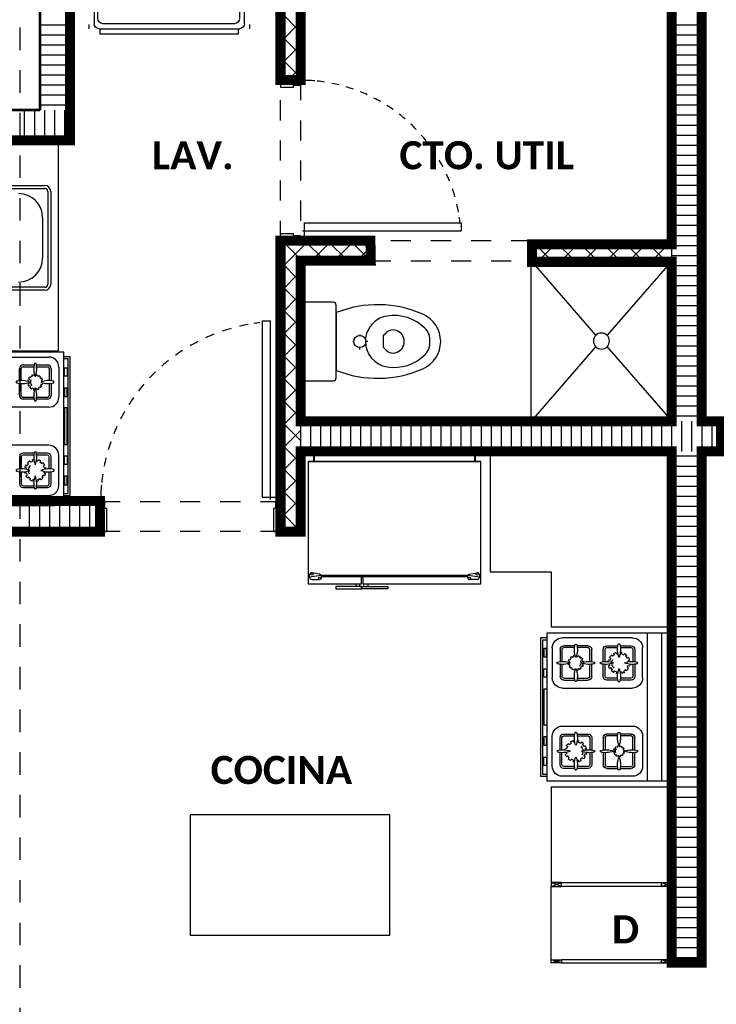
# Model space of a CAD drawing. Header units: metres. Extents: x -144 to 1000, y -717 to 29.
# Drawn here: x 735.851 to 739.323, y -554.171 to -549.262 of the extents above; entities that cross this region are included whole.
import ezdxf

# ---------------------------------------------------------------- set-up
doc = ezdxf.new("R2010")
doc.units = ezdxf.units.M
for name, pattern in [('Basculante', [0.11625, 0.075, -0.04125]), ('basculante modificado', [0.18, 0.1125, -0.0675]), ('Trazo', [0.45, 0.225, -0.225])]:
    doc.linetypes.add(name, pattern=pattern)
doc.layers.get('0').update_dxf_attribs({"color": 1})
doc.layers.add('00-MEDICION', color=30, linetype='Continuous')
for name, color, linetype, lineweight in [('A-DETL', 1, 'Continuous', 9), ('A-DETL-GENF', 1, 'Continuous', 9), ('A-DETL-MEDM', 1, 'Continuous', 30), ('A-DOOR', 1, 'Continuous', 9), ('A-DOOR-FRAM', 1, 'Continuous', 9), ('A-DOOR-HDLN', 1, 'Trazo', 20), ('A-FLOR', 2, 'Continuous', 9), ('A-WALL', 4, 'Continuous', 9), ('G-ANNO-TEXT', 2, 'Continuous', 9), ('G-IMPT', 1, 'Continuous', 9), ('I-FURN', 2, 'Continuous', 9), ('P-SANR-FIXT', 1, 'Continuous', 9)]:
    doc.layers.add(name, color=color, linetype=linetype, lineweight=lineweight)
doc.layers.add('A-WALL-PATT', color=7, linetype='Continuous', lineweight=35, true_color=0x9c9c9c)
doc.styles.add('Calibri_B', font='calibrib.ttf', dxfattribs={"height": 0.165})

# ---------------------------------------------------------------- blocks, each defined once
blk = doc.blocks.new('LAVADORA TIPO - 12-lavadora_dwg_$0$AX-051-MB N2$0$AX-LAVADORA-328353-Nivel 13')
at = {"layer": 'G-IMPT'}
for p, q in [((32.9502, 13.2171), (32.9502, 13.2062)), ((33.0002, 13.2171), (33.7002, 13.2171)), ((33.7502, 13.2171), (33.7502, 13.2062)), ((32.9752, 12.6421), (32.9752, 13.1921)), ((33.7252, 13.1921), (33.7252, 12.6421)), ((32.9752, 13.1396), (33.7252, 13.1396)), ((33.6808, 13.0577), (33.0252, 13.0577)), ((33.0002, 13.0327), (33.0002, 12.6671)), ((33.7058, 12.6671), (33.7058, 13.0327)), ((32.9502, 12.6385), (32.9502, 12.6171)), ((33.7002, 12.6171), (33.0002, 12.6171)), ((33.0252, 12.6421), (33.6808, 12.6421)), ((33.7502, 12.6385), (33.7502, 12.6171))]:
    blk.add_line(p, q, dxfattribs=at)
at = {"layer": 'G-IMPT', "flags": 128}
for points in [[(33.6813, 12.752), (33.6478, 12.752), (33.6478, 12.9932), (33.6813, 12.9932)], [(33.6813, 12.7135), (33.6478, 12.7135), (33.6478, 12.7336), (33.6813, 12.7336)]]:
    blk.add_lwpolyline(points, close=True, dxfattribs=at)
blk.add_lwpolyline([(33.6962, 12.6171), (33.6962, 12.5921), (33.0042, 12.5921), (33.0042, 12.6171)], dxfattribs=at)
at = {"layer": 'G-IMPT'}
for centre in [(33.0655, 13.1801), (33.2079, 13.1801), (33.3502, 13.1801)]:
    blk.add_circle(centre, 0.0306, dxfattribs=at)
for centre, start, end in [((33.0002, 13.1921), 90, 180), ((33.7002, 13.1921), 0, 90), ((33.0252, 13.0327), 90, 180), ((33.6808, 13.0327), 360, 90), ((33.0252, 12.6671), 180, 270), ((33.6808, 12.6671), 270, 0), ((33.0002, 12.6421), 180, 270), ((33.7002, 12.6421), 270, 0)]:
    blk.add_arc(centre, 0.025, start, end, dxfattribs=at)
blk = doc.blocks.new('LAVADORA TIPO - 12-lavadora_dwg-328352-Nivel 13')
at = {"rotation": 89.99999999999997}
blk.add_blockref('LAVADORA TIPO - 12-lavadora_dwg_$0$AX-051-MB N2$0$AX-LAVADORA-328353-Nivel 13', (-2220.7545, 469.6061), dxfattribs=at)
blk = doc.blocks.new('ESTUFA TIPO - 13-estufa_dwg-319792-Nivel 13')
at = {"layer": 'G-IMPT'}
for p, q in [((-2234.0276, 503.5424), (-2234.0276, 504.2824)), ((-2233.957, 503.5424), (-2233.957, 504.2824)), ((-2233.882, 504.2574), (-2233.532, 504.2574)), ((-2233.932, 504.0574), (-2233.932, 504.2074)), ((-2233.8201, 504.2179), (-2233.8752, 504.2179)), ((-2233.8214, 504.2089), (-2233.8752, 504.2089)), ((-2233.8184, 504.2253), (-2233.8106, 504.2253)), ((-2233.7537, 504.2179), (-2233.8089, 504.2179)), ((-2233.7537, 504.2089), (-2233.8076, 504.2089)), ((-2233.6602, 504.2179), (-2233.6051, 504.2179)), ((-2233.6602, 504.2089), (-2233.6064, 504.2089)), ((-2233.5956, 504.2253), (-2233.6034, 504.2253)), ((-2233.5939, 504.2179), (-2233.5387, 504.2179)), ((-2233.5926, 504.2089), (-2233.5387, 504.2089)), ((-2233.482, 504.2074), (-2233.482, 504.0574)), ((-2233.8932, 504.1999), (-2233.8932, 504.1391)), ((-2233.8842, 504.1999), (-2233.8842, 504.1398)), ((-2233.8615, 504.1596), (-2233.8549, 504.1558)), ((-2233.8475, 504.1654), (-2233.8529, 504.1708)), ((-2233.8417, 504.1795), (-2233.8378, 504.1728)), ((-2233.8266, 504.1775), (-2233.8286, 504.1849)), ((-2233.8024, 504.1775), (-2233.8004, 504.1849)), ((-2233.7873, 504.1795), (-2233.7912, 504.1728)), ((-2233.7815, 504.1654), (-2233.7761, 504.1708)), ((-2233.7675, 504.1596), (-2233.7741, 504.1558)), ((-2233.7447, 504.1398), (-2233.7447, 504.1999)), ((-2233.7357, 504.1391), (-2233.7357, 504.1999)), ((-2233.6782, 504.1391), (-2233.6782, 504.1999)), ((-2233.6692, 504.1398), (-2233.6692, 504.1999)), ((-2233.6226, 504.1555), (-2233.6264, 504.1593)), ((-2233.6185, 504.1654), (-2233.6158, 504.1607)), ((-2233.608, 504.164), (-2233.6093, 504.1692)), ((-2233.591, 504.164), (-2233.5897, 504.1692)), ((-2233.5805, 504.1654), (-2233.5832, 504.1607)), ((-2233.5764, 504.1555), (-2233.5726, 504.1593)), ((-2233.5297, 504.1999), (-2233.5297, 504.1398)), ((-2233.5207, 504.1999), (-2233.5207, 504.1391)), ((-2233.9074, 504.1285), (-2233.9074, 504.1363)), ((-2233.8932, 504.1257), (-2233.8932, 504.0649)), ((-2233.8842, 504.125), (-2233.8842, 504.0649)), ((-2233.8596, 504.1445), (-2233.867, 504.1465)), ((-2233.8596, 504.1204), (-2233.867, 504.1184)), ((-2233.8615, 504.1053), (-2233.8549, 504.1091)), ((-2233.7675, 504.1053), (-2233.7741, 504.1091)), ((-2233.7694, 504.1445), (-2233.762, 504.1465)), ((-2233.7694, 504.1204), (-2233.762, 504.1184)), ((-2233.7447, 504.0649), (-2233.7447, 504.125)), ((-2233.7357, 504.0649), (-2233.7357, 504.1257)), ((-2233.6782, 504.0649), (-2233.6782, 504.1257)), ((-2233.6692, 504.0649), (-2233.6692, 504.125)), ((-2233.631, 504.1409), (-2233.6362, 504.1423)), ((-2233.631, 504.124), (-2233.6362, 504.1226)), ((-2233.6324, 504.1514), (-2233.6278, 504.1488)), ((-2233.6324, 504.1134), (-2233.6278, 504.1161)), ((-2233.6226, 504.1093), (-2233.6264, 504.1055)), ((-2233.5764, 504.1093), (-2233.5726, 504.1055)), ((-2233.5666, 504.1514), (-2233.5712, 504.1488)), ((-2233.5666, 504.1134), (-2233.5712, 504.1161)), ((-2233.568, 504.1409), (-2233.5628, 504.1423)), ((-2233.568, 504.124), (-2233.5628, 504.1226)), ((-2233.5297, 504.125), (-2233.5297, 504.0649)), ((-2233.5207, 504.1257), (-2233.5207, 504.0649)), ((-2233.5066, 504.1285), (-2233.5066, 504.1363)), ((-2233.8475, 504.0994), (-2233.8529, 504.094)), ((-2233.8417, 504.0854), (-2233.8378, 504.092)), ((-2233.8266, 504.0874), (-2233.8286, 504.08)), ((-2233.8024, 504.0874), (-2233.8004, 504.08)), ((-2233.7873, 504.0854), (-2233.7912, 504.092)), ((-2233.7815, 504.0994), (-2233.7761, 504.094)), ((-2233.6185, 504.0995), (-2233.6158, 504.1041)), ((-2233.608, 504.1009), (-2233.6093, 504.0957)), ((-2233.591, 504.1009), (-2233.5897, 504.0957)), ((-2233.5805, 504.0995), (-2233.5832, 504.1041)), ((-2233.8752, 504.0559), (-2233.8214, 504.0559)), ((-2233.8752, 504.0469), (-2233.8201, 504.0469)), ((-2233.8106, 504.0396), (-2233.8184, 504.0396)), ((-2233.8089, 504.0469), (-2233.7537, 504.0469)), ((-2233.8076, 504.0559), (-2233.7537, 504.0559)), ((-2233.6064, 504.0559), (-2233.6602, 504.0559)), ((-2233.6051, 504.0469), (-2233.6602, 504.0469)), ((-2233.6034, 504.0396), (-2233.5956, 504.0396)), ((-2233.5387, 504.0469), (-2233.5939, 504.0469)), ((-2233.5387, 504.0559), (-2233.5926, 504.0559)), ((-2233.532, 504.0074), (-2233.882, 504.0074)), ((-2233.532, 503.8174), (-2233.882, 503.8174)), ((-2233.932, 503.7674), (-2233.932, 503.6174)), ((-2233.8752, 503.7779), (-2233.8201, 503.7779)), ((-2233.8752, 503.7689), (-2233.8214, 503.7689)), ((-2233.8106, 503.7853), (-2233.8184, 503.7853)), ((-2233.8089, 503.7779), (-2233.7537, 503.7779)), ((-2233.8076, 503.7689), (-2233.7537, 503.7689)), ((-2233.6051, 503.7779), (-2233.6602, 503.7779)), ((-2233.6064, 503.7689), (-2233.6602, 503.7689)), ((-2233.6034, 503.7853), (-2233.5956, 503.7853)), ((-2233.5387, 503.7779), (-2233.5939, 503.7779)), ((-2233.5387, 503.7689), (-2233.5926, 503.7689)), ((-2233.482, 503.6174), (-2233.482, 503.7674)), ((-2233.8932, 503.6991), (-2233.8932, 503.7599)), ((-2233.8842, 503.6998), (-2233.8842, 503.7599)), ((-2233.8281, 503.7159), (-2233.8262, 503.7126)), ((-2233.8205, 503.715), (-2233.8215, 503.7187)), ((-2233.8145, 503.7196), (-2233.8145, 503.7158)), ((-2233.8085, 503.715), (-2233.8075, 503.7187)), ((-2233.8009, 503.7159), (-2233.8028, 503.7126)), ((-2233.7447, 503.7599), (-2233.7447, 503.6998)), ((-2233.7357, 503.7599), (-2233.7357, 503.6991)), ((-2233.6782, 503.7599), (-2233.6782, 503.6991)), ((-2233.6692, 503.7599), (-2233.6692, 503.6998)), ((-2233.6465, 503.7196), (-2233.6399, 503.7158)), ((-2233.6325, 503.7254), (-2233.6379, 503.7308)), ((-2233.6267, 503.7395), (-2233.6228, 503.7328)), ((-2233.6116, 503.7375), (-2233.6136, 503.7449)), ((-2233.5874, 503.7375), (-2233.5854, 503.7449)), ((-2233.5723, 503.7395), (-2233.5762, 503.7328)), ((-2233.5665, 503.7254), (-2233.5611, 503.7308)), ((-2233.5525, 503.7196), (-2233.5591, 503.7158)), ((-2233.5297, 503.6998), (-2233.5297, 503.7599)), ((-2233.5207, 503.6991), (-2233.5207, 503.7599)), ((-2233.9074, 503.6963), (-2233.9074, 503.6885)), ((-2233.8932, 503.6249), (-2233.8932, 503.6857)), ((-2233.8842, 503.6249), (-2233.8842, 503.685)), ((-2233.8417, 503.6924), (-2233.8378, 503.6924)), ((-2233.837, 503.6985), (-2233.8407, 503.6995)), ((-2233.837, 503.6864), (-2233.8407, 503.6854)), ((-2233.838, 503.706), (-2233.8347, 503.7041)), ((-2233.838, 503.6788), (-2233.8347, 503.6808)), ((-2233.831, 503.7089), (-2233.8337, 503.7116)), ((-2233.831, 503.6759), (-2233.8337, 503.6732)), ((-2233.8281, 503.6689), (-2233.8262, 503.6722)), ((-2233.8205, 503.6699), (-2233.8215, 503.6662)), ((-2233.8145, 503.6653), (-2233.8145, 503.6691)), ((-2233.8085, 503.6699), (-2233.8075, 503.6662)), ((-2233.8009, 503.6689), (-2233.8028, 503.6722)), ((-2233.798, 503.7089), (-2233.7953, 503.7116)), ((-2233.798, 503.6759), (-2233.7953, 503.6732)), ((-2233.791, 503.706), (-2233.7943, 503.7041)), ((-2233.791, 503.6788), (-2233.7943, 503.6808)), ((-2233.792, 503.6985), (-2233.7883, 503.6995)), ((-2233.792, 503.6864), (-2233.7883, 503.6854)), ((-2233.7873, 503.6924), (-2233.7912, 503.6924)), ((-2233.7447, 503.685), (-2233.7447, 503.6249)), ((-2233.7357, 503.6857), (-2233.7357, 503.6249)), ((-2233.6782, 503.6857), (-2233.6782, 503.6249)), ((-2233.6692, 503.685), (-2233.6692, 503.6249)), ((-2233.6446, 503.7045), (-2233.652, 503.7065)), ((-2233.6446, 503.6804), (-2233.652, 503.6784)), ((-2233.6465, 503.6653), (-2233.6399, 503.6691)), ((-2233.5525, 503.6653), (-2233.5591, 503.6691)), ((-2233.5544, 503.7045), (-2233.547, 503.7065)), ((-2233.5544, 503.6804), (-2233.547, 503.6784)), ((-2233.5297, 503.6249), (-2233.5297, 503.685)), ((-2233.5207, 503.6249), (-2233.5207, 503.6857)), ((-2233.5066, 503.6963), (-2233.5066, 503.6885)), ((-2233.6325, 503.6594), (-2233.6379, 503.654)), ((-2233.6267, 503.6454), (-2233.6228, 503.652)), ((-2233.6116, 503.6474), (-2233.6136, 503.64)), ((-2233.5874, 503.6474), (-2233.5854, 503.64)), ((-2233.5723, 503.6454), (-2233.5762, 503.652)), ((-2233.5665, 503.6594), (-2233.5611, 503.654)), ((-2233.882, 503.5674), (-2233.532, 503.5674)), ((-2233.8214, 503.6159), (-2233.8752, 503.6159)), ((-2233.8201, 503.6069), (-2233.8752, 503.6069)), ((-2233.8184, 503.5996), (-2233.8106, 503.5996)), ((-2233.7537, 503.6069), (-2233.8089, 503.6069)), ((-2233.7537, 503.6159), (-2233.8076, 503.6159)), ((-2233.6602, 503.6159), (-2233.6064, 503.6159)), ((-2233.6602, 503.6069), (-2233.6051, 503.6069)), ((-2233.5956, 503.5996), (-2233.6034, 503.5996)), ((-2233.5939, 503.6069), (-2233.5387, 503.6069)), ((-2233.5926, 503.6159), (-2233.5387, 503.6159))]:
    blk.add_line(p, q, dxfattribs=at)
at = {"layer": 'G-IMPT', "flags": 128}
for points in [[(-2234.057, 504.2824), (-2234.057, 503.5424), (-2233.457, 503.5424), (-2233.457, 504.2824)], [(-2233.4538, 504.1621), (-2233.4538, 504.2041), (-2233.4404, 504.2041), (-2233.4404, 504.1621)], [(-2233.7216, 504.1363), (-2233.7216, 504.1285)], [(-2233.6924, 504.1363), (-2233.6924, 504.1285)], [(-2233.4538, 504.1027), (-2233.4538, 504.0608), (-2233.4404, 504.0608), (-2233.4404, 504.1027)], [(-2233.4543, 504.0034), (-2233.4543, 503.8215), (-2233.4409, 503.8215), (-2233.4409, 504.0034)], [(-2233.4538, 503.7221), (-2233.4538, 503.7641), (-2233.4404, 503.7641), (-2233.4404, 503.7221)], [(-2233.7216, 503.6963), (-2233.7216, 503.6885)], [(-2233.6924, 503.6885), (-2233.6924, 503.6963)], [(-2233.4538, 503.6627), (-2233.4538, 503.6208), (-2233.4404, 503.6208), (-2233.4404, 503.6627)]]:
    blk.add_lwpolyline(points, close=True, dxfattribs=at)
for points in [[(-2233.457, 503.5664), (-2233.4247, 503.5664), (-2233.4247, 504.2584), (-2233.457, 504.2584)], [(-2233.457, 503.5764), (-2233.4347, 503.5764), (-2233.4347, 504.2484), (-2233.457, 504.2484)]]:
    blk.add_lwpolyline(points, dxfattribs=at)
at = {"layer": 'G-IMPT'}
for centre, radius, start, end in [((-2233.882, 504.2074), 0.05, 90, 180), ((-2233.532, 504.2074), 0.05, 360, 90), ((-2233.8752, 504.1999), 0.018, 90, 180), ((-2233.8752, 504.1999), 0.009, 90, 180), ((-2233.7205, 504.1985), 0.1015, 164.6884, 202.146), ((-2233.9085, 504.1985), 0.1015, 337.854, 15.3116), ((-2233.7537, 504.1999), 0.018, 0, 90), ((-2233.7537, 504.1999), 0.009, 0, 90), ((-2233.6602, 504.1999), 0.018, 90, 180), ((-2233.6602, 504.1999), 0.009, 90, 180), ((-2233.5055, 504.1985), 0.1015, 164.6884, 202.146), ((-2233.6935, 504.1985), 0.1015, 337.854, 15.3116), ((-2233.5387, 504.1999), 0.018, 0, 90), ((-2233.5387, 504.1999), 0.009, 0, 90), ((-2233.8145, 504.1324), 0.0543, 150, 165), ((-2233.8145, 504.1324), 0.0467, 135, 150), ((-2233.8145, 504.1324), 0.0543, 120, 135), ((-2233.8145, 504.1324), 0.0467, 105, 120), ((-2233.8145, 504.1324), 0.0543, 97.1393, 105), ((-2233.8145, 504.1324), 0.0467, 75, 83.1767), ((-2233.8145, 504.1324), 0.0543, 60, 75), ((-2233.8145, 504.1324), 0.0467, 45, 60), ((-2233.8145, 504.1324), 0.0543, 30, 45), ((-2233.5995, 504.1324), 0.038, 135, 150), ((-2233.5995, 504.1324), 0.0327, 120, 135), ((-2233.5995, 504.1324), 0.038, 105, 120), ((-2233.5995, 504.1324), 0.0327, 93.1677, 105), ((-2233.5995, 504.1324), 0.038, 75, 84.7459), ((-2233.5995, 504.1324), 0.0327, 60, 75), ((-2233.5995, 504.1324), 0.038, 45, 60), ((-2233.8806, 504.0385), 0.1015, 67.854, 105.3116), ((-2233.8806, 504.2264), 0.1015, 254.6884, 292.146), ((-2233.8145, 504.1324), 0.0543, 187.1393, 195), ((-2233.8145, 504.1324), 0.0467, 165, 173.1767), ((-2233.8145, 504.1324), 0.0467, 195, 210), ((-2233.8145, 504.1324), 0.0351, 315, 355.75), ((-2233.7484, 504.0385), 0.1015, 74.6884, 112.146), ((-2233.7484, 504.0385), 0.1015, 74.6884, 112.146), ((-2233.7484, 504.2264), 0.1015, 247.854, 285.3116), ((-2233.7484, 504.2264), 0.1015, 247.854, 285.3116), ((-2233.8145, 504.1324), 0.0351, 4.25, 30), ((-2233.8145, 504.1324), 0.0467, 315, 330), ((-2233.8145, 504.1324), 0.0467, 15, 30), ((-2233.8145, 504.1324), 0.0467, 345, 353.1767), ((-2233.8145, 504.1324), 0.0543, 330, 345), ((-2233.8145, 504.1324), 0.0543, 7.1393, 15), ((-2233.6656, 504.0385), 0.1015, 67.854, 105.3116), ((-2233.6656, 504.0385), 0.1015, 67.854, 105.3116), ((-2233.6656, 504.2264), 0.1015, 254.6884, 292.146), ((-2233.6656, 504.2264), 0.1015, 254.6884, 292.146), ((-2233.5995, 504.1324), 0.038, 165, 174.7459), ((-2233.5995, 504.1324), 0.038, 195, 210), ((-2233.5995, 504.1324), 0.0327, 183.1677, 195), ((-2233.5995, 504.1324), 0.0327, 150, 165), ((-2233.5995, 504.1324), 0.0327, 210, 225), ((-2233.5995, 504.1324), 0.0245, 150, 225), ((-2233.5995, 504.1324), 0.0327, 300, 315), ((-2233.5995, 504.1324), 0.0327, 30, 45), ((-2233.5995, 504.1324), 0.038, 315, 330), ((-2233.5334, 504.0385), 0.1015, 74.6884, 112.146), ((-2233.5334, 504.2264), 0.1015, 247.854, 285.3116), ((-2233.5995, 504.1324), 0.0327, 330, 345), ((-2233.5995, 504.1324), 0.0327, 3.1677, 15), ((-2233.5995, 504.1324), 0.038, 15, 30), ((-2233.5995, 504.1324), 0.038, 345, 354.7459), ((-2233.8752, 504.0649), 0.018, 180, 270), ((-2233.8752, 504.0649), 0.009, 180, 270), ((-2233.8145, 504.1324), 0.0543, 210, 225), ((-2233.8145, 504.1324), 0.0467, 225, 240), ((-2233.8145, 504.1324), 0.0543, 240, 255), ((-2233.8145, 504.1324), 0.0467, 255, 263.1767), ((-2233.7205, 504.0663), 0.1015, 157.854, 195.3116), ((-2233.9085, 504.0663), 0.1015, 344.6884, 22.146), ((-2233.8145, 504.1324), 0.0543, 277.1393, 285), ((-2233.8145, 504.1324), 0.0467, 285, 300), ((-2233.8145, 504.1324), 0.0543, 300, 315), ((-2233.7537, 504.0649), 0.018, 270, 0), ((-2233.7537, 504.0649), 0.009, 270, 0), ((-2233.6602, 504.0649), 0.018, 180, 270), ((-2233.6602, 504.0649), 0.009, 180, 270), ((-2233.5995, 504.1324), 0.038, 225, 240), ((-2233.5995, 504.1324), 0.0327, 240, 255), ((-2233.5995, 504.1324), 0.038, 255, 264.7459), ((-2233.5055, 504.0663), 0.1015, 157.854, 195.3116), ((-2233.6935, 504.0663), 0.1015, 344.6884, 22.146), ((-2233.5995, 504.1324), 0.0327, 273.1677, 285), ((-2233.5995, 504.1324), 0.038, 285, 300), ((-2233.5387, 504.0649), 0.009, 270, 360), ((-2233.5387, 504.0649), 0.018, 270, 0), ((-2233.882, 504.0574), 0.05, 180, 270), ((-2233.532, 504.0574), 0.05, 270, 0), ((-2233.882, 503.7674), 0.05, 90, 180), ((-2233.532, 503.7674), 0.05, 360, 90), ((-2233.8752, 503.7599), 0.018, 90, 180), ((-2233.8752, 503.7599), 0.009, 90, 180), ((-2233.7205, 503.7585), 0.1015, 164.6884, 202.146), ((-2233.9085, 503.7585), 0.1015, 337.854, 15.3116), ((-2233.7537, 503.7599), 0.018, 0, 90), ((-2233.7537, 503.7599), 0.009, 0, 90), ((-2233.6602, 503.7599), 0.018, 90, 180), ((-2233.6602, 503.7599), 0.009, 90, 180), ((-2233.5055, 503.7585), 0.1015, 164.6884, 202.146), ((-2233.6935, 503.7585), 0.1015, 337.854, 15.3116), ((-2233.5387, 503.7599), 0.018, 0, 90), ((-2233.5387, 503.7599), 0.009, 0, 90), ((-2233.8145, 503.6924), 0.0272, 105, 120), ((-2233.8145, 503.6924), 0.0233, 90, 105), ((-2233.8145, 503.6924), 0.0272, 75, 90), ((-2233.8145, 503.6924), 0.0233, 60, 75), ((-2233.8145, 503.6924), 0.0272, 45, 60), ((-2233.5995, 503.6924), 0.0543, 150, 165), ((-2233.5995, 503.6924), 0.0467, 135, 150), ((-2233.5995, 503.6924), 0.0543, 120, 135), ((-2233.5995, 503.6924), 0.0351, 135, 175.75), ((-2233.5995, 503.6924), 0.0467, 105, 120), ((-2233.5995, 503.6924), 0.0543, 97.1393, 105), ((-2233.5995, 503.6924), 0.0467, 75, 83.1767), ((-2233.5995, 503.6924), 0.0543, 60, 75), ((-2233.5995, 503.6924), 0.0467, 45, 60), ((-2233.5995, 503.6924), 0.0543, 30, 45), ((-2233.5995, 503.6924), 0.0467, 15, 30), ((-2233.8806, 503.5985), 0.1015, 67.854, 105.3116), ((-2233.8806, 503.7864), 0.1015, 254.6884, 292.146), ((-2233.8145, 503.6924), 0.0272, 165, 180), ((-2233.8145, 503.6924), 0.0272, 195, 210), ((-2233.8145, 503.6924), 0.0272, 135, 150), ((-2233.8145, 503.6924), 0.0233, 180, 195), ((-2233.8145, 503.6924), 0.0233, 150, 165), ((-2233.8145, 503.6924), 0.0233, 210, 225), ((-2233.8145, 503.6924), 0.0272, 225, 240), ((-2233.8145, 503.6924), 0.0233, 120, 135), ((-2233.8145, 503.6924), 0.0233, 240, 255), ((-2233.8145, 503.6924), 0.0272, 255, 270), ((-2233.8145, 503.6924), 0.0233, 270, 285), ((-2233.8145, 503.6924), 0.0272, 285, 300), ((-2233.8145, 503.6924), 0.0233, 300, 315), ((-2233.8145, 503.6924), 0.0175, 330, 45), ((-2233.8145, 503.6924), 0.0233, 30, 45), ((-2233.8145, 503.6924), 0.0272, 315, 330), ((-2233.8145, 503.6924), 0.0233, 330, 345), ((-2233.8145, 503.6924), 0.0233, 360, 15), ((-2233.8145, 503.6924), 0.0272, 15, 30), ((-2233.8145, 503.6924), 0.0272, 345, 360), ((-2233.7484, 503.5985), 0.1015, 74.6884, 112.146), ((-2233.7484, 503.5985), 0.1015, 74.6884, 112.146), ((-2233.7484, 503.7864), 0.1015, 247.854, 285.3116), ((-2233.7484, 503.7864), 0.1015, 247.854, 285.3116), ((-2233.6656, 503.5985), 0.1015, 67.854, 105.3116), ((-2233.6656, 503.5985), 0.1015, 67.854, 105.3116), ((-2233.6656, 503.7864), 0.1015, 254.6884, 292.146), ((-2233.6656, 503.7864), 0.1015, 254.6884, 292.146), ((-2233.5995, 503.6924), 0.0543, 187.1393, 195), ((-2233.5995, 503.6924), 0.0467, 165, 173.1767), ((-2233.5995, 503.6924), 0.0467, 195, 210), ((-2233.5995, 503.6924), 0.0351, 184.25, 210), ((-2233.5334, 503.5985), 0.1015, 74.6884, 112.146), ((-2233.5334, 503.7864), 0.1015, 247.854, 285.3116), ((-2233.5995, 503.6924), 0.0467, 315, 330), ((-2233.5995, 503.6924), 0.0467, 345, 353.1767), ((-2233.5995, 503.6924), 0.0543, 330, 345), ((-2233.5995, 503.6924), 0.0543, 7.1393, 15), ((-2233.882, 503.6174), 0.05, 180, 270), ((-2233.8752, 503.6249), 0.018, 180, 270), ((-2233.8752, 503.6249), 0.009, 180, 270), ((-2233.7205, 503.6263), 0.1015, 157.854, 195.3116), ((-2233.9085, 503.6263), 0.1015, 344.6884, 22.146), ((-2233.7537, 503.6249), 0.009, 270, 0), ((-2233.7537, 503.6249), 0.018, 270, 360), ((-2233.6602, 503.6249), 0.018, 180, 270), ((-2233.6602, 503.6249), 0.009, 180, 270), ((-2233.5995, 503.6924), 0.0543, 210, 225), ((-2233.5995, 503.6924), 0.0467, 225, 240), ((-2233.5995, 503.6924), 0.0543, 240, 255), ((-2233.5995, 503.6924), 0.0467, 255, 263.1767), ((-2233.5055, 503.6263), 0.1015, 157.854, 195.3116), ((-2233.6935, 503.6263), 0.1015, 344.6884, 22.146), ((-2233.5995, 503.6924), 0.0543, 277.1393, 285), ((-2233.5995, 503.6924), 0.0467, 285, 300), ((-2233.5995, 503.6924), 0.0543, 300, 315), ((-2233.5387, 503.6249), 0.018, 270, 360), ((-2233.5387, 503.6249), 0.009, 270, 0), ((-2233.532, 503.6174), 0.05, 270, 0)]:
    blk.add_arc(centre, radius, start, end, dxfattribs=at)
blk = doc.blocks.new('F')
at = {"layer": 'A-DETL', "color": 7, "linetype": 'basculante modificado'}
blk.add_line((738.4091, -492.1694), (738.4091, -500.7694), dxfattribs=at)
at = {"layer": 'A-DETL-GENF', "linetype": 'Basculante'}
for p, q in [((739.7091, -493.8697), (739.7091, -493.0697)), ((739.7091, -493.0697), (739.8091, -493.0697)), ((739.8091, -493.0697), (739.8091, -493.8697)), ((739.8091, -493.8697), (739.7091, -493.8697)), ((740.9591, -493.8697), (740.1591, -493.8697)), ((740.1591, -493.9697), (740.9591, -493.9697)), ((738.8091, -495.3194), (738.8091, -495.1694)), ((738.8091, -495.1694), (739.7091, -495.1694)), ((739.7091, -495.1694), (739.7091, -495.3194)), ((739.7091, -495.3194), (738.8091, -495.3194))]:
    blk.add_line(p, q, dxfattribs=at)
at = {"layer": 'A-DETL-MEDM'}
for p, q in [((740.1591, -493.8697), (740.1591, -493.9697)), ((740.9591, -493.9697), (740.9591, -493.8697))]:
    blk.add_line(p, q, dxfattribs=at)
at = {"layer": 'A-DOOR', "lineweight": 15}
for p, q in [((739.8291, -493.7797), (740.6091, -493.7797)), ((739.8291, -493.8547), (739.8291, -493.7797)), ((740.6091, -493.7797), (740.6091, -493.8197)), ((739.8191, -493.8197), (740.6091, -493.8197)), ((739.8191, -493.8547), (739.8291, -493.8547)), ((739.8191, -493.8697), (739.8191, -493.8547)), ((739.6191, -494.2694), (739.6591, -494.2694)), ((739.6191, -495.1494), (739.6191, -494.2694)), ((739.6591, -495.1594), (739.6591, -494.2694)), ((739.6941, -495.1494), (739.6191, -495.1494)), ((739.6941, -495.1594), (739.6941, -495.1494)), ((739.7091, -495.1594), (739.6941, -495.1594))]:
    blk.add_line(p, q, dxfattribs=at)
at = {"layer": 'A-DOOR'}
for p, q in [((739.8091, -493.8697), (739.7091, -493.8697)), ((739.7091, -495.1694), (739.7091, -495.3194))]:
    blk.add_line(p, q, dxfattribs=at)
for centre, radius, start, end in [((739.8091, -493.8697), 0.8, 84.8602, 90), ((739.8091, -493.8697), 0.8, 81.4009, 84.0571), ((739.8091, -493.8697), 0.8, 76.0919, 78.7462), ((739.8091, -493.8697), 0.8, 70.7809, 73.4371), ((739.8091, -493.8697), 0.8, 65.4605, 68.1223), ((739.8091, -493.8697), 0.8, 60.1233, 62.7944), ((739.8091, -493.8697), 0.8, 54.7622, 57.4462), ((739.8091, -493.8697), 0.8, 49.3702, 52.0705), ((739.8091, -493.8697), 0.8, 43.9406, 46.6605), ((739.8091, -493.8697), 0.8, 38.4672, 41.2097), ((739.8091, -493.8697), 0.8, 32.9441, 35.7122), ((739.8091, -493.8697), 0.8, 27.366, 30.1622), ((739.8091, -493.8697), 0.8, 21.7283, 24.5549), ((739.8091, -493.8697), 0.8, 15.8316, 18.8857), ((739.8091, -493.8697), 0.8, 10.2582, 13.1511), ((739.8091, -493.8697), 0.8, 10.2582, 13.1511), ((739.8091, -493.8697), 0.8, 6.4594, 8.45), ((739.7076, -495.1674), 0.8947, 100.2582, 103.1511), ((739.7076, -495.1674), 0.8947, 100.2582, 103.1511), ((739.7076, -495.1674), 0.8947, 96.4594, 98.45), ((739.7076, -495.1674), 0.8947, 111.7283, 114.5549), ((739.7076, -495.1674), 0.8947, 105.8316, 108.8857), ((739.7076, -495.1674), 0.8947, 117.366, 120.1622), ((739.7076, -495.1674), 0.8947, 122.9441, 125.7122), ((739.7076, -495.1674), 0.8947, 128.4672, 131.2097), ((739.7076, -495.1674), 0.8947, 133.9406, 136.6605), ((739.7076, -495.1674), 0.8947, 139.3702, 142.0705), ((739.7076, -495.1674), 0.8947, 144.7622, 147.4462), ((739.7076, -495.1674), 0.8947, 150.1233, 152.7944), ((739.7076, -495.1674), 0.8947, 155.4605, 158.1223), ((739.7076, -495.1674), 0.8947, 160.7809, 163.4371), ((739.7076, -495.1674), 0.8947, 166.0919, 168.7462), ((739.7076, -495.1674), 0.8947, 171.4009, 174.0571), ((739.7076, -495.1674), 0.8947, 174.8602, 180)]:
    blk.add_arc(centre, radius, start, end, dxfattribs=at)
at = {"layer": 'A-DOOR-FRAM', "lineweight": 15}
for p, q in [((739.7091, -493.0697), (739.7091, -493.1047)), ((739.7091, -493.1047), (739.7741, -493.1047)), ((739.7741, -493.1047), (739.7741, -493.0947)), ((739.7741, -493.0947), (739.8091, -493.0947)), ((739.8091, -493.0947), (739.8091, -493.0697)), ((739.7091, -493.8347), (739.7091, -493.8697)), ((739.7741, -493.8347), (739.7091, -493.8347)), ((739.7741, -493.8447), (739.7741, -493.8347)), ((739.8091, -493.8447), (739.7741, -493.8447)), ((739.8091, -493.8697), (739.8091, -493.8447)), ((738.8341, -495.1694), (738.8091, -495.1694)), ((738.8341, -495.2044), (738.8341, -495.1694)), ((739.7091, -495.1694), (739.6841, -495.1694)), ((739.6841, -495.1694), (739.6841, -495.2044)), ((738.8441, -495.2044), (738.8341, -495.2044)), ((738.8441, -495.3194), (738.8441, -495.2044)), ((739.6841, -495.2044), (739.6741, -495.2044)), ((739.6741, -495.2044), (739.6741, -495.3194)), ((738.8091, -495.3194), (738.8441, -495.3194)), ((739.6741, -495.3194), (739.7091, -495.3194))]:
    blk.add_line(p, q, dxfattribs=at)
at = {"layer": 'A-DOOR-HDLN'}
for p, q in [((739.7091, -493.0697), (739.8091, -493.0697)), ((738.8091, -495.3194), (738.8091, -495.1694))]:
    blk.add_line(p, q, dxfattribs=at)
at = {"layer": 'A-FLOR'}
for p, q in [((738.6028, -494.4194), (738.6028, -493.3694)), ((738.0091, -494.4194), (738.6028, -494.4194)), ((740.7546, -494.9197), (740.7546, -495.5197)), ((740.7546, -495.5197), (741.0591, -495.5197)), ((741.0591, -495.5197), (741.0591, -495.7945)), ((741.0591, -495.7945), (741.6591, -495.7945)), ((741.0591, -496.5945), (741.0591, -497.0694)), ((741.6591, -496.5945), (741.0591, -496.5945)), ((740.2546, -496.732), (739.2591, -496.732)), ((739.2591, -496.732), (739.2591, -497.332)), ((740.2546, -497.332), (740.2546, -496.732)), ((741.0591, -497.0694), (741.6591, -497.0694)), ((739.2591, -497.332), (740.2546, -497.332))]:
    blk.add_line(p, q, dxfattribs=at)
at = {"layer": 'A-WALL', "lineweight": 35}
for p, q in [((741.8091, -494.7697), (741.8091, -491.8197)), ((739.7091, -492.1197), (739.7091, -493.0697)), ((739.8091, -493.0697), (739.8091, -492.1197)), ((741.6591, -492.1197), (741.6591, -493.8697)), ((738.5091, -492.1694), (738.5091, -493.2194)), ((738.6591, -493.3694), (738.6591, -492.1694)), ((739.7091, -493.0697), (739.8091, -493.0697)), ((738.5091, -493.2194), (737.9091, -493.2194)), ((738.0091, -493.3694), (738.6591, -493.3694)), ((739.7091, -493.8697), (739.7091, -495.3194)), ((740.1591, -493.8697), (739.7091, -493.8697)), ((741.6591, -493.8697), (740.9591, -493.8697)), ((739.8091, -494.7697), (739.8091, -493.9697)), ((739.8091, -493.9697), (740.1591, -493.9697)), ((740.9591, -493.9697), (741.6591, -493.9697)), ((741.6591, -493.9697), (741.6591, -494.7697)), ((741.6591, -494.7697), (739.8091, -494.7697)), ((741.9046, -494.7697), (741.8091, -494.7697)), ((739.8091, -494.9197), (741.6591, -494.9197)), ((739.8091, -495.3194), (739.8091, -494.9197)), ((741.6591, -494.9197), (741.6591, -497.4694)), ((741.8091, -494.9197), (741.9046, -494.9197)), ((741.8091, -497.4694), (741.8091, -494.9197)), ((738.8091, -495.1694), (738.0091, -495.1694)), ((738.8091, -495.3194), (738.8091, -495.1694)), ((737.7591, -495.3194), (738.8091, -495.3194)), ((739.7091, -495.3194), (739.8091, -495.3194)), ((741.6591, -497.4694), (741.8091, -497.4694))]:
    blk.add_line(p, q, dxfattribs=at)
at = {"layer": 'A-WALL'}
for p, q in [((741.6591, -493.9697), (741.6591, -493.8697)), ((739.8091, -494.7697), (739.8091, -494.9197))]:
    blk.add_line(p, q, dxfattribs=at)
at = {"layer": 'A-WALL-PATT', "color": 8, "lineweight": 5, "true_color": 0x747474}
for p, q in [((739.8091, -492.8294), (739.7091, -492.7294)), ((739.7091, -492.8792), (739.8091, -492.7792)), ((739.8091, -492.9426), (739.7091, -492.8426)), ((739.7091, -492.9924), (739.8091, -492.8924)), ((739.8091, -493.0557), (739.7091, -492.9557)), ((739.745, -493.0697), (739.8091, -493.0055)), ((739.7099, -493.0697), (739.7091, -493.0689)), ((739.7091, -493.8975), (739.7369, -493.8697)), ((739.8091, -493.9608), (739.718, -493.8697)), ((739.8091, -493.9106), (739.8501, -493.8697)), ((739.9311, -493.9697), (739.8311, -493.8697)), ((739.8632, -493.9697), (739.9632, -493.8697)), ((740.0442, -493.9697), (739.9442, -493.8697)), ((739.9763, -493.9697), (740.0763, -493.8697)), ((740.1574, -493.9697), (740.0574, -493.8697)), ((740.9591, -493.892), (740.9814, -493.8697)), ((741.0625, -493.9697), (740.9625, -493.8697)), ((740.9946, -493.9697), (741.0946, -493.8697)), ((741.1756, -493.9697), (741.0756, -493.8697)), ((741.1077, -493.9697), (741.2077, -493.8697)), ((741.2887, -493.9697), (741.1887, -493.8697)), ((741.2208, -493.9697), (741.3208, -493.8697)), ((741.4019, -493.9697), (741.3019, -493.8697)), ((741.334, -493.9697), (741.434, -493.8697)), ((741.515, -493.9697), (741.415, -493.8697)), ((741.4471, -493.9697), (741.5471, -493.8697)), ((741.6281, -493.9697), (741.5281, -493.8697)), ((741.5603, -493.9697), (741.6591, -493.8708)), ((741.6591, -493.8875), (741.6413, -493.8697)), ((739.7091, -494.0106), (739.8091, -493.9106)), ((740.0895, -493.9697), (740.1591, -493.9)), ((739.8091, -494.074), (739.7091, -493.974)), ((739.818, -493.9697), (739.8091, -493.9608)), ((739.7091, -494.1237), (739.8091, -494.0237)), ((739.8091, -494.1871), (739.7091, -494.0871)), ((739.7091, -494.2369), (739.8091, -494.1369)), ((739.8091, -494.3002), (739.7091, -494.2002)), ((739.7091, -494.35), (739.8091, -494.25)), ((739.8091, -494.4134), (739.7091, -494.3134)), ((739.7091, -494.4632), (739.8091, -494.3632)), ((739.8091, -494.5265), (739.7091, -494.4265)), ((739.7091, -494.5763), (739.8091, -494.4763)), ((739.8091, -494.6396), (739.7091, -494.5396)), ((739.7091, -494.6894), (739.8091, -494.5894)), ((739.8091, -494.7528), (739.7091, -494.6528)), ((739.7091, -494.8026), (739.8091, -494.7026)), ((739.8091, -494.8659), (739.7091, -494.7659)), ((739.7091, -494.9157), (739.8091, -494.8157)), ((739.8091, -494.9791), (739.7091, -494.8791)), ((739.7091, -495.0288), (739.8091, -494.9288)), ((739.8091, -495.0922), (739.7091, -494.9922)), ((739.7091, -495.142), (739.8091, -495.042)), ((739.8091, -495.2053), (739.7091, -495.1053)), ((739.7091, -495.2551), (739.8091, -495.1551)), ((739.8091, -495.3185), (739.7091, -495.2185)), ((739.7579, -495.3194), (739.8091, -495.2683))]:
    blk.add_line(p, q, dxfattribs=at)
at = {"layer": 'A-WALL-PATT', "color": 8, "lineweight": 5, "true_color": 0x727272}
for p, q in [((738.6591, -492.7945), (738.5091, -492.7945)), ((741.8091, -492.7945), (741.6591, -492.7945)), ((738.6591, -492.8445), (738.5091, -492.8445)), ((741.8091, -492.8445), (741.6591, -492.8445)), ((738.6591, -492.8945), (738.5091, -492.8945)), ((741.8091, -492.8945), (741.6591, -492.8945)), ((738.6591, -492.9445), (738.5091, -492.9445)), ((741.8091, -492.9445), (741.6591, -492.9445)), ((738.6591, -492.9945), (738.5091, -492.9945)), ((741.8091, -492.9945), (741.6591, -492.9945)), ((738.6591, -493.0445), (738.5091, -493.0445)), ((741.8091, -493.0445), (741.6591, -493.0445)), ((738.6591, -493.0945), (738.5091, -493.0945)), ((741.8091, -493.0945), (741.6591, -493.0945)), ((738.6591, -493.1445), (738.5091, -493.1445)), ((741.8091, -493.1445), (741.6591, -493.1445)), ((738.6591, -493.1945), (738.5091, -493.1945)), ((741.8091, -493.1945), (741.6591, -493.1945)), ((738.4337, -493.3694), (738.4337, -493.2194)), ((738.4837, -493.3694), (738.4837, -493.2194)), ((738.5337, -493.3694), (738.5337, -493.2194)), ((738.5837, -493.3694), (738.5837, -493.2194)), ((738.6337, -493.3694), (738.6337, -493.2194)), ((741.8091, -493.2445), (741.6591, -493.2445)), ((741.8091, -493.2945), (741.6591, -493.2945)), ((741.8091, -493.3445), (741.6591, -493.3445)), ((741.8091, -493.3945), (741.6591, -493.3945)), ((741.8091, -493.4445), (741.6591, -493.4445)), ((741.8091, -493.4945), (741.6591, -493.4945)), ((741.8091, -493.5445), (741.6591, -493.5445)), ((741.8091, -493.5945), (741.6591, -493.5945)), ((741.8091, -493.6445), (741.6591, -493.6445)), ((741.8091, -493.6945), (741.6591, -493.6945)), ((741.8091, -493.7445), (741.6591, -493.7445)), ((741.8091, -493.7945), (741.6591, -493.7945)), ((741.8091, -493.8445), (741.6591, -493.8445)), ((741.8091, -493.8945), (741.6591, -493.8945)), ((741.8091, -493.9445), (741.6591, -493.9445)), ((741.8091, -493.9945), (741.6591, -493.9945)), ((741.8091, -494.0445), (741.6591, -494.0445)), ((741.8091, -494.0945), (741.6591, -494.0945)), ((741.8091, -494.1445), (741.6591, -494.1445)), ((741.8091, -494.1945), (741.6591, -494.1945)), ((741.8091, -494.2445), (741.6591, -494.2445)), ((741.8091, -494.2945), (741.6591, -494.2945)), ((741.8091, -494.3445), (741.6591, -494.3445)), ((741.8091, -494.3945), (741.6591, -494.3945)), ((741.8091, -494.4445), (741.6591, -494.4445)), ((741.8091, -494.4945), (741.6591, -494.4945)), ((741.8091, -494.5445), (741.6591, -494.5445)), ((741.8091, -494.5945), (741.6591, -494.5945)), ((741.8091, -494.6445), (741.6591, -494.6445)), ((741.8091, -494.6945), (741.6591, -494.6945)), ((739.8587, -494.7697), (739.8587, -494.9197)), ((739.9087, -494.7697), (739.9087, -494.9197)), ((739.9587, -494.7697), (739.9587, -494.9197)), ((740.0087, -494.7697), (740.0087, -494.9197)), ((740.0587, -494.7697), (740.0587, -494.9197)), ((740.1087, -494.7697), (740.1087, -494.9197)), ((740.1587, -494.7697), (740.1587, -494.9197)), ((740.2087, -494.7697), (740.2087, -494.9197)), ((740.2587, -494.7697), (740.2587, -494.9197)), ((740.3087, -494.7697), (740.3087, -494.9197)), ((740.3587, -494.7697), (740.3587, -494.9197)), ((740.4087, -494.7697), (740.4087, -494.9197)), ((740.4587, -494.7697), (740.4587, -494.9197)), ((740.5087, -494.7697), (740.5087, -494.9197)), ((740.5587, -494.7697), (740.5587, -494.9197)), ((740.6087, -494.7697), (740.6087, -494.9197)), ((740.6587, -494.7697), (740.6587, -494.9197)), ((740.7087, -494.7697), (740.7087, -494.9197)), ((740.7587, -494.7697), (740.7587, -494.9197)), ((740.8087, -494.7697), (740.8087, -494.9197)), ((740.8587, -494.7697), (740.8587, -494.9197)), ((740.9087, -494.7697), (740.9087, -494.9197)), ((740.9587, -494.7697), (740.9587, -494.9197)), ((741.0087, -494.7697), (741.0087, -494.9197)), ((741.0587, -494.7697), (741.0587, -494.9197)), ((741.1087, -494.7697), (741.1087, -494.9197)), ((741.1587, -494.7697), (741.1587, -494.9197)), ((741.2087, -494.7697), (741.2087, -494.9197)), ((741.2587, -494.7697), (741.2587, -494.9197)), ((741.3087, -494.7697), (741.3087, -494.9197)), ((741.3587, -494.7697), (741.3587, -494.9197)), ((741.4087, -494.7697), (741.4087, -494.9197)), ((741.4587, -494.7697), (741.4587, -494.9197)), ((741.5087, -494.7697), (741.5087, -494.9197)), ((741.5587, -494.7697), (741.5587, -494.9197)), ((741.6087, -494.7697), (741.6087, -494.9197)), ((741.6587, -494.7697), (741.6587, -494.9197)), ((741.8091, -494.7445), (741.6591, -494.7445)), ((741.7087, -494.7697), (741.7087, -494.9197)), ((741.7587, -494.7697), (741.7587, -494.9197)), ((741.8087, -494.7697), (741.8087, -494.9197)), ((741.8587, -494.7697), (741.8587, -494.9197)), ((741.8091, -494.9445), (741.6591, -494.9445)), ((741.8091, -494.9945), (741.6591, -494.9945)), ((741.8091, -495.0445), (741.6591, -495.0445)), ((741.8091, -495.0945), (741.6591, -495.0945)), ((738.4587, -495.3194), (738.4587, -495.1694)), ((738.5087, -495.3194), (738.5087, -495.1694)), ((738.5587, -495.3194), (738.5587, -495.1694)), ((738.6087, -495.3194), (738.6087, -495.1694)), ((738.6587, -495.3194), (738.6587, -495.1694)), ((738.7087, -495.3194), (738.7087, -495.1694)), ((738.7587, -495.3194), (738.7587, -495.1694)), ((738.8087, -495.3194), (738.8087, -495.1694)), ((741.8091, -495.1445), (741.6591, -495.1445)), ((741.8091, -495.1945), (741.6591, -495.1945)), ((741.8091, -495.2445), (741.6591, -495.2445)), ((741.8091, -495.2945), (741.6591, -495.2945)), ((741.8091, -495.3445), (741.6591, -495.3445)), ((741.8091, -495.3945), (741.6591, -495.3945)), ((741.8091, -495.4445), (741.6591, -495.4445)), ((741.8091, -495.4945), (741.6591, -495.4945)), ((741.8091, -495.5445), (741.6591, -495.5445)), ((741.8091, -495.5945), (741.6591, -495.5945)), ((741.8091, -495.6445), (741.6591, -495.6445)), ((741.8091, -495.6945), (741.6591, -495.6945)), ((741.8091, -495.7445), (741.6591, -495.7445)), ((741.8091, -495.7945), (741.6591, -495.7945)), ((741.8091, -495.8445), (741.6591, -495.8445)), ((741.8091, -495.8945), (741.6591, -495.8945)), ((741.8091, -495.9445), (741.6591, -495.9445)), ((741.8091, -495.9945), (741.6591, -495.9945)), ((741.8091, -496.0445), (741.6591, -496.0445)), ((741.8091, -496.0945), (741.6591, -496.0945)), ((741.8091, -496.1445), (741.6591, -496.1445)), ((741.8091, -496.1945), (741.6591, -496.1945)), ((741.8091, -496.2445), (741.6591, -496.2445)), ((741.8091, -496.2945), (741.6591, -496.2945)), ((741.8091, -496.3445), (741.6591, -496.3445)), ((741.8091, -496.3945), (741.6591, -496.3945)), ((741.8091, -496.4445), (741.6591, -496.4445)), ((741.8091, -496.4945), (741.6591, -496.4945)), ((741.8091, -496.5445), (741.6591, -496.5445)), ((741.8091, -496.5945), (741.6591, -496.5945)), ((741.8091, -496.6445), (741.6591, -496.6445)), ((741.8091, -496.6945), (741.6591, -496.6945)), ((741.8091, -496.7445), (741.6591, -496.7445)), ((741.8091, -496.7945), (741.6591, -496.7945)), ((741.8091, -496.8445), (741.6591, -496.8445)), ((741.8091, -496.8945), (741.6591, -496.8945)), ((741.8091, -496.9445), (741.6591, -496.9445)), ((741.8091, -496.9945), (741.6591, -496.9945)), ((741.8091, -497.0445), (741.6591, -497.0445)), ((741.8091, -497.0945), (741.6591, -497.0945)), ((741.8091, -497.1445), (741.6591, -497.1445)), ((741.8091, -497.1945), (741.6591, -497.1945)), ((741.8091, -497.2445), (741.6591, -497.2445)), ((741.8091, -497.2945), (741.6591, -497.2945)), ((741.8091, -497.3445), (741.6591, -497.3445)), ((741.8091, -497.3945), (741.6591, -497.3945)), ((741.8091, -497.4445), (741.6591, -497.4445))]:
    blk.add_line(p, q, dxfattribs=at)
at = {"layer": 'I-FURN'}
for p, q in [((739.8473, -494.9711), (740.7013, -494.9711)), ((739.8473, -494.9711), (739.8473, -495.5795)), ((740.7073, -494.9711), (739.8473, -494.9711)), ((739.8733, -494.9303), (739.8733, -494.9711)), ((740.6813, -494.9303), (739.8733, -494.9303)), ((739.8783, -494.9351), (740.6768, -494.9351)), ((739.8783, -494.9711), (739.8783, -494.9351)), ((740.6768, -494.9351), (740.6768, -494.9711)), ((740.6813, -494.9711), (740.6813, -494.9303)), ((740.7073, -495.5795), (740.7073, -494.9711)), ((739.8473, -495.5386), (739.854, -495.5386)), ((739.8473, -495.5435), (739.854, -495.5435)), ((739.854, -495.5476), (739.854, -495.5353)), ((739.9115, -495.5386), (739.854, -495.5476)), ((739.8648, -495.5584), (739.9027, -495.5584)), ((739.9037, -495.5323), (739.867, -495.5247)), ((740.6436, -495.5386), (739.9115, -495.5386)), ((739.9132, -495.5451), (739.912, -495.5403)), ((739.9128, -495.5435), (740.6423, -495.5435)), ((740.1121, -495.5795), (740.1121, -495.5435)), ((740.1204, -495.5435), (740.1204, -495.5795)), ((740.6419, -495.5451), (740.643, -495.5403)), ((740.701, -495.5476), (740.6436, -495.5386)), ((740.6513, -495.5323), (740.688, -495.5247)), ((740.6902, -495.5584), (740.6524, -495.5584)), ((740.701, -495.5353), (740.701, -495.5476)), ((740.701, -495.5386), (740.7073, -495.5386)), ((740.701, -495.5435), (740.7073, -495.5435)), ((739.8473, -495.5795), (740.1121, -495.5795)), ((739.9856, -495.5931), (739.9856, -495.6059)), ((740.1137, -495.5931), (739.9856, -495.5931)), ((739.9856, -495.6059), (740.1137, -495.6059)), ((740.0854, -495.5795), (740.0854, -495.5931)), ((740.105, -495.5931), (740.105, -495.5795)), ((740.1137, -495.6059), (740.1137, -495.5931)), ((740.1161, -495.5931), (740.2441, -495.5931)), ((740.1161, -495.6059), (740.1161, -495.5931)), ((740.2441, -495.6059), (740.1161, -495.6059)), ((740.1204, -495.5795), (740.7073, -495.5795)), ((740.1248, -495.5931), (740.1248, -495.5795)), ((740.1443, -495.5795), (740.1443, -495.5931)), ((740.2441, -495.5931), (740.2441, -495.6059)), ((741.1091, -497.0894), (741.0591, -497.0694)), ((741.0591, -497.0894), (741.1091, -497.0694)), ((741.1091, -497.0694), (741.0591, -497.0694)), ((741.0591, -497.0694), (741.0591, -497.0894)), ((741.1091, -497.0694), (741.6091, -497.0694)), ((741.1091, -497.0894), (741.1091, -497.0694)), ((741.1091, -497.0894), (741.1091, -497.0694)), ((741.6091, -497.0694), (741.6091, -497.0894)), ((741.6591, -497.0894), (741.6091, -497.0694)), ((741.6091, -497.0894), (741.6591, -497.0694)), ((741.6091, -497.0694), (741.6591, -497.0694)), ((741.6091, -497.0894), (741.6091, -497.0694)), ((741.6591, -497.0694), (741.6591, -497.0894)), ((741.0591, -497.4544), (741.0591, -497.0894)), ((741.0591, -497.0894), (741.1091, -497.0894)), ((741.6115, -497.0894), (741.1115, -497.0894)), ((741.6591, -497.0894), (741.6091, -497.0894)), ((741.6591, -497.4544), (741.6591, -497.0894)), ((741.1091, -497.4694), (741.0591, -497.4544)), ((741.0591, -497.4694), (741.1091, -497.4544)), ((741.0591, -497.4694), (741.0591, -497.4544)), ((741.0591, -497.4544), (741.1091, -497.4544)), ((741.1091, -497.4694), (741.0591, -497.4694)), ((741.6091, -497.4544), (741.1091, -497.4544)), ((741.1091, -497.4544), (741.1091, -497.4694)), ((741.1091, -497.4544), (741.1091, -497.4694)), ((741.1091, -497.4694), (741.6091, -497.4694)), ((741.6091, -497.4694), (741.6091, -497.4544)), ((741.6591, -497.4694), (741.6091, -497.4544)), ((741.6091, -497.4694), (741.6591, -497.4544)), ((741.6591, -497.4544), (741.6091, -497.4544)), ((741.6091, -497.4544), (741.6091, -497.4694)), ((741.6091, -497.4694), (741.6591, -497.4694)), ((741.6591, -497.4694), (741.6591, -497.4544))]:
    blk.add_line(p, q, dxfattribs=at)
for centre in [(739.8658, -495.5317), (739.9043, -495.5521), (740.6508, -495.5521), (740.6892, -495.5317)]:
    blk.add_circle(centre, 0.00571, dxfattribs=at)
for centre, start, end in [((739.8648, -495.5353), 78.2918, 180), ((739.8648, -495.5476), 180, 270), ((739.9027, -495.5476), 270, 13.6763), ((739.9016, -495.5429), 13.6763, 78.2918), ((740.6524, -495.5476), 166.3237, 270), ((740.6535, -495.5429), 101.7082, 166.3237), ((740.6902, -495.5353), 0, 101.7082), ((740.6902, -495.5476), 270, 0)]:
    blk.add_arc(centre, 0.0108, start, end, dxfattribs=at)
at = {"layer": 'P-SANR-FIXT'}
for p, q in [((738.0939, -493.5937), (738.5339, -493.5937)), ((738.0939, -493.6087), (738.5339, -493.6087)), ((738.5489, -493.6237), (738.5489, -494.0869)), ((738.5639, -493.6237), (738.5639, -494.0869)), ((738.5235, -493.7548), (738.5235, -493.9558)), ((740.9591, -493.9697), (741.2802, -494.3407)), ((740.9591, -494.7697), (740.9591, -493.9697)), ((741.6591, -493.9697), (741.3381, -494.3407)), ((738.5339, -494.1019), (738.0939, -494.1019)), ((738.5339, -494.1169), (738.0939, -494.1169)), ((739.9719, -494.1766), (739.8196, -494.1766)), ((739.9869, -494.372), (739.9869, -494.1916)), ((739.9869, -494.2281), (739.9869, -494.516)), ((740.1046, -494.337), (740.1046, -494.342)), ((740.2229, -494.3413), (740.2352, -494.3289)), ((739.9869, -494.5525), (739.9869, -494.372)), ((740.0696, -494.372), (740.0746, -494.372)), ((740.1446, -494.372), (740.1346, -494.372)), ((740.2229, -494.4028), (740.2229, -494.3413)), ((740.1046, -494.412), (740.1046, -494.402)), ((740.2352, -494.4152), (740.2229, -494.4028)), ((741.2815, -494.3973), (740.9591, -494.7695)), ((741.3367, -494.3973), (741.6591, -494.7694)), ((739.8196, -494.5675), (739.9719, -494.5675))]:
    blk.add_line(p, q, dxfattribs=at)
blk.add_circle((740.1046, -494.372), 0.03, dxfattribs=at)
for centre, radius, start, end in [((738.5339, -493.6237), 0.03, 0, 90), ((738.4035, -493.7548), 0.12, 0, 90), ((738.5339, -493.6237), 0.015, 0, 90), ((738.4035, -493.9558), 0.12, 270, 0), ((738.5339, -494.0869), 0.015, 270, 0), ((738.5339, -494.0869), 0.03, 270, 0), ((739.8196, -494.1916), 0.015, 90, 134.5451), ((739.9719, -494.1916), 0.015, 0, 90), ((740.1928, -494.7471), 0.5584, 66.2031, 111.6409), ((740.3576, -494.3734), 0.15, 0.5311, 66.2031), ((740.2605, -494.372), 0.1282, 132.4453, 180.0015), ((740.2605, -494.372), 0.1282, 99.0939, 132.4453), ((740.275, -494.4625), 0.2199, 45.6026, 99.0939), ((740.2705, -494.3643), 0.05, 72.8171, 135), ((740.2681, -494.372), 0.0581, 287.1865, 72.8171), ((740.3718, -494.3637), 0.0816, 354.1645, 45.6026), ((741.3091, -494.3697), 0.04, 0, 180), ((740.2605, -494.372), 0.1282, 179.9985, 260.9061), ((740.3576, -494.3707), 0.15, 293.7969, 359.4689), ((740.3718, -494.3803), 0.0816, 314.3974, 5.8355), ((741.3091, -494.3697), 0.04, 180, 0), ((740.2705, -494.3798), 0.05, 225, 287.1865), ((740.275, -494.2815), 0.2199, 260.9061, 314.3974), ((740.1928, -493.997), 0.5584, 248.3591, 293.7969), ((739.8196, -494.5525), 0.015, 225.4549, 270), ((739.9719, -494.5525), 0.015, 270, 0)]:
    blk.add_arc(centre, radius, start, end, dxfattribs=at)
at = {"extrusion": (0, 0, -1), "zscale": -1, "rotation": 269.9999999999997}
blk.add_blockref('LAVADORA TIPO - 12-lavadora_dwg-328352-Nivel 13', (-1242.1108, -2726.1842), dxfattribs=at)
blk.add_blockref('ESTUFA TIPO - 13-estufa_dwg-319792-Nivel 13', (2972.0861, -998.7069))
at = {"extrusion": (0, 0, -1), "zscale": -1}
blk.add_blockref('ESTUFA TIPO - 13-estufa_dwg-319792-Nivel 13', (1492.4179, -1000.1069), dxfattribs=at)
at = {"layer": 'G-ANNO-TEXT', "style": 'Calibri_B'}
for s, p in [('LAV.', (739.068, -493.5134)), ('CTO. UTIL', (740.3022, -493.5134)), ('COCINA', (739.3611, -496.5779)), ('D', (741.361, -497.3728))]:
    blk.add_text(s, height=0.14, dxfattribs=at).set_placement(p)

msp = doc.modelspace()

# ---------------------------------------------------------------- linework, layer by layer
at = {"layer": '00-MEDICION', "const_width": 0.05}
for points in [[(739.1008, -548.6143), (739.1008, -550.3821), (738.4053, -550.3821), (738.4053, -550.4695), (739.1008, -550.4695), (739.1008, -551.2643), (737.2508, -551.2643), (737.2508, -550.4643), (737.6008, -550.4643), (737.599, -550.3643), (737.1508, -550.3643), (737.1508, -551.814), (737.2508, -551.814), (737.2508, -551.4143), (739.1004, -551.4143), (739.1008, -553.964), (739.2508, -553.964), (739.2508, -551.4143), (739.3463, -551.4143), (739.3463, -551.2643), (739.2508, -551.2643), (739.2508, -548.3143)], [(737.1508, -548.6143), (737.1508, -549.5635), (737.2508, -549.5635), (737.2508, -548.6143)], [(735.4504, -549.864), (736.1008, -549.864), (736.1008, -548.664)], [(735.2008, -551.814), (736.2508, -551.814), (736.2508, -551.662), (735.4504, -551.664)]]:
    msp.add_lwpolyline(points, dxfattribs=at)

# ---------------------------------------------------------------- block references
at = {"color": 3}
msp.add_blockref('F', (-2.5583, -56.4946), dxfattribs=at)

doc.saveas('drawing.dxf')
